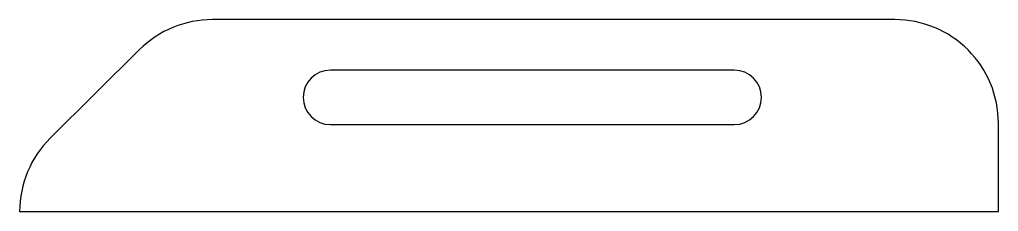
# Model space of a CAD drawing. Extents: x 2424 to 2613, y 2043 to 2080.
import ezdxf

# ---------------------------------------------------------------- set-up
doc = ezdxf.new("R2010")
doc.units = 0
doc.layers.get('0').update_dxf_attribs({"linetype": 'CONTINUOUS'})

msp = doc.modelspace()

# ---------------------------------------------------------------- linework, layer by layer
for points in [[(2423.9, 2042.96), (2612.9, 2042.96), (2612.9, 2059.96, 0.414214), (2592.9, 2079.96), (2461.13, 2079.96, 0.19774), (2447.05, 2074.17), (2429.82, 2057.09)], [(2429.82, 2057.09, 0.199088), (2423.9, 2042.96, 0.199088)]]:
    msp.add_lwpolyline(points, format="xyb")
msp.add_lwpolyline([(2561.9, 2070.21), (2483.9, 2070.21, 1), (2483.9, 2059.71), (2561.9, 2059.71, 1)], format="xyb", close=True)

doc.saveas('drawing.dxf')
